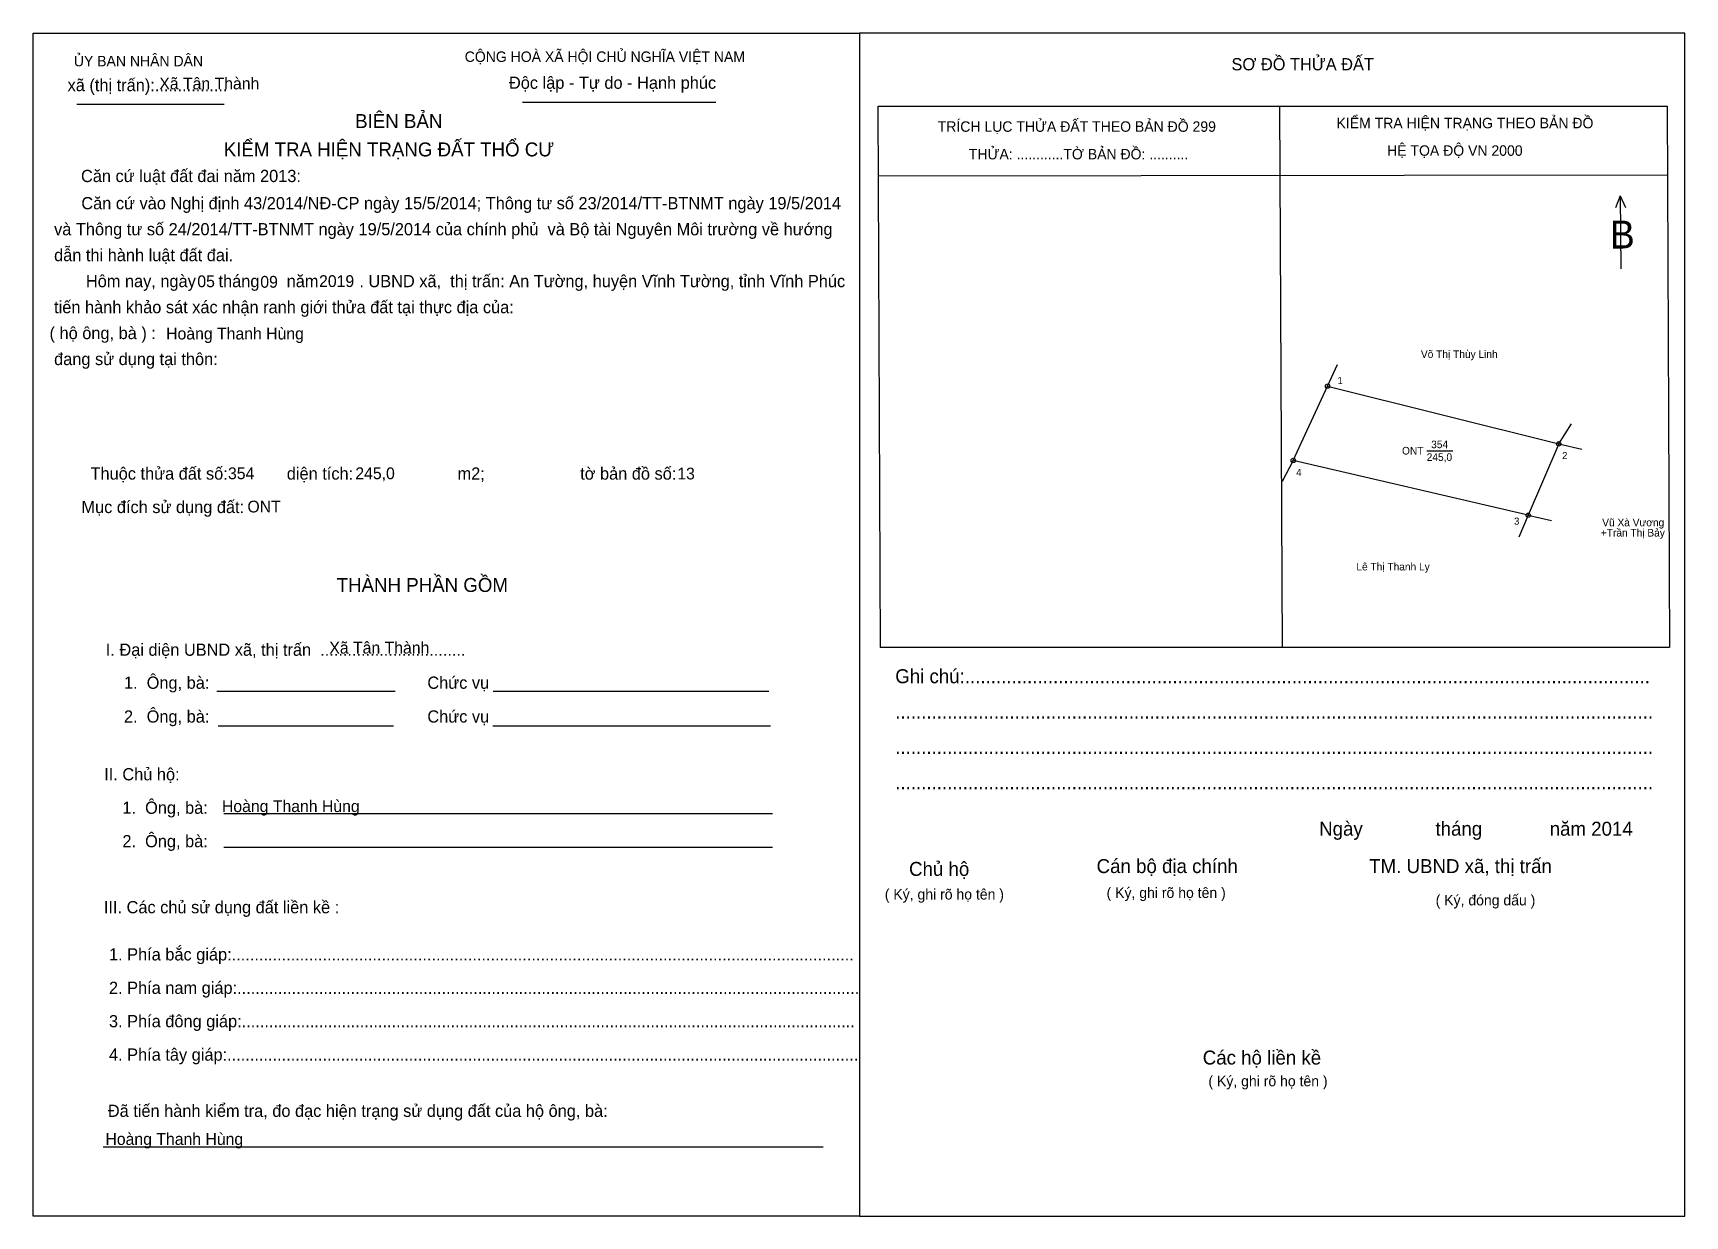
# Model space of a CAD drawing. Extents: x 540454 to 540643, y 1835180 to 1835315.
import ezdxf

# ---------------------------------------------------------------- set-up
doc = ezdxf.new("R2010")
doc.units = 0
for name, color, linetype in [('bbhtNoiDung', 7, 'Continuous'), ('bbhtTemplate', 7, 'Continuous'), ('CanhThua', 7, 'Continuous'), ('MocDinhThua', 7, 'Continuous'), ('NhanDiaChinhThua', 7, 'Continuous'), ('NhanTuCan', 7, 'Continuous'), ('RauThua', 7, 'Continuous'), ('SoHieuDinhThua', 7, 'Continuous')]:
    doc.layers.add(name, color=color, linetype=linetype)

msp = doc.modelspace()

# ---------------------------------------------------------------- linework, layer by layer
at = {"layer": 'bbhtTemplate'}
for p, q in [((540459.18, 1835306.67), (540476.02, 1835306.67)), ((540510.06, 1835306.89), (540532.15, 1835306.89)), ((540596.5, 1835306.44), (540596.81, 1835244.61)), ((540550.69, 1835298.49), (540640.77, 1835298.58)), ((540635.39, 1835296.2), (540634.85, 1835294.81)), ((540635.39, 1835296.2), (540636.01, 1835294.85)), ((540635.39, 1835296.2), (540635.48, 1835287.85)), ((540475.16, 1835239.62), (540495.55, 1835239.62)), ((540506.73, 1835239.62), (540538.21, 1835239.62)), ((540475.34, 1835235.67), (540495.33, 1835235.67)), ((540506.69, 1835235.67), (540538.39, 1835235.67)), ((540475.97, 1835225.66), (540538.61, 1835225.66)), ((540475.97, 1835221.79), (540538.61, 1835221.79)), ((540462.19, 1835187.58), (540544.41, 1835187.58))]:
    msp.add_line(p, q, dxfattribs=at)
for points in [[(540454.19, 1835179.67), (540454.19, 1835314.79), (540548.54, 1835314.79), (540548.54, 1835179.67)], [(540642.79, 1835179.67), (540642.79, 1835314.79), (540548.54, 1835314.79), (540548.54, 1835179.67)]]:
    msp.add_lwpolyline(points, close=True, dxfattribs=at)
for points in [[(540550.96, 1835244.61), (540550.69, 1835306.44), (540640.77, 1835306.44), (540641.04, 1835244.61)], [(540641, 1835244.61), (540550.92, 1835244.61)]]:
    msp.add_lwpolyline(points, dxfattribs=at)
at = {"layer": 'CanhThua'}
for p, q in [((540598.07, 1835265.97), (540601.99, 1835274.46)), ((540601.99, 1835274.46), (540628.38, 1835267.86)), ((540628.38, 1835267.86), (540624.91, 1835259.71)), ((540624.91, 1835259.71), (540598.07, 1835265.97))]:
    msp.add_line(p, q, dxfattribs=at)
at = {"layer": 'MocDinhThua'}
for centre in [(540601.99, 1835274.46), (540628.38, 1835267.86), (540598.07, 1835265.97), (540624.91, 1835259.71)]:
    msp.add_circle(centre, 0.25, dxfattribs=at)
at = {"layer": 'NhanDiaChinhThua'}
msp.add_line((540613.31, 1835267.08), (540616.28, 1835267.08), dxfattribs=at)
at = {"layer": 'RauThua'}
for p, q in [((540601.99, 1835274.46), (540603.12, 1835276.92)), ((540628.38, 1835267.86), (540629.83, 1835270.15)), ((540628.38, 1835267.86), (540631.01, 1835267.25)), ((540598.07, 1835265.97), (540596.81, 1835263.57)), ((540624.91, 1835259.71), (540623.84, 1835257.22)), ((540624.91, 1835259.71), (540627.55, 1835259.11))]:
    msp.add_line(p, q, dxfattribs=at)

# ---------------------------------------------------------------- texts
at = {"layer": 'bbhtNoiDung'}
for s, height, p in [('Xã Tân Thành', 1.3472, (540468.61, 1835308.36)), ('05', 1.347, (540472.95, 1835285.76)), ('09', 1.347, (540480.14, 1835285.7)), ('2019', 1.347, (540486.85, 1835285.78)), ('Hoàng Thanh Hùng', 1.3472, (540469.39, 1835279.79)), ('354', 1.347, (540476.45, 1835263.83)), ('245,0', 1.347, (540490.99, 1835263.83)), ('13', 1.347, (540527.75, 1835263.8)), ('ONT', 1.347, (540478.67, 1835260.03)), ('Xã Tân Thành', 1.3472, (540488.02, 1835243.91)), ('Hoàng Thanh Hùng', 1.3472, (540475.76, 1835225.81)), ('Hoàng Thanh Hùng', 1.3472, (540462.46, 1835187.79))]:
    msp.add_text(s, height=height, dxfattribs=at).set_placement(p)
at = {"layer": 'bbhtTemplate'}
for s, height, p in [('CỘNG HOÀ XÃ HỘI CHỦ NGHĨA VIỆT NAM', 1.1963, (540503.48, 1835311.49)), ('ỦY BAN NHÂN DÂN', 1.1963, (540458.85, 1835310.99)), ('SƠ ĐỒ THỬA ĐẤT', 1.3956, (540591.02, 1835310.53)), ('xã (thị trấn):................', 1.3956, (540458.14, 1835308.15)), ('Độc lập - Tự do - Hạnh phúc', 1.3956, (540508.53, 1835308.42)), ('BIÊN BẢN', 1.595, (540490.97, 1835303.94)), ('TRÍCH LỤC THỬA ĐẤT THEO BẢN ĐỒ 299', 1.1963, (540557.48, 1835303.51)), ('KIỂM TRA HIỆN TRẠNG THEO BẢN ĐỒ', 1.1963, (540603.01, 1835303.91)), ('KIỂM TRA HIỆN TRẠNG ĐẤT THỔ CƯ', 1.5951, (540475.97, 1835300.7)), ('        THỬA: ............TỜ BẢN ĐỒ: ..........', 1.1963, (540557.48, 1835300.36)), ('             HỆ TỌA ĐỘ VN 2000', 1.1963, (540603.01, 1835300.77)), ('Căn cứ luật đất đai năm 2013:', 1.3956, (540459.67, 1835297.77)), ('       Căn cứ vào Nghị định 43/2014/NĐ-CP ngày 15/5/2014; Thông tư số 23/2014/TT-BTNMT ngày 19/5/2014', 1.39557, (540456.08, 1835294.66)), (' và Thông tư số 24/2014/TT-BTNMT ngày 19/5/2014 của chính phủ  và Bộ tài Nguyên Môi trường về hướng', 1.3956, (540456.08, 1835291.69)), ('B', 3.19, (540634.22, 1835290.18)), (' dẫn thi hành luật đất đai.', 1.3956, (540456.08, 1835288.73)), ('        Hôm nay, ngày     tháng      năm         . UBND xã,  thị trấn: An Tường, huyện Vĩnh Tường, tỉnh Vĩnh Phúc', 1.39557, (540456.08, 1835285.76)), (' tiến hành khảo sát xác nhận ranh giới thửa đất tại thực địa của:', 1.3956, (540456.08, 1835282.79)), ('( hộ ông, bà ) :', 1.3956, (540456.08, 1835279.83)), (' đang sử dụng tại thôn:', 1.3956, (540456.08, 1835276.86)), ('  Thuộc thửa đất số:             diện tích:                       m2;                     tờ bản đồ số:', 1.39557, (540459.72, 1835263.78)), ('Mục đích sử dụng đất:', 1.3956, (540459.72, 1835259.96)), ('THÀNH PHẦN GỒM', 1.5951, (540488.86, 1835250.95)), ('I. Đại diện UBND xã, thị trấn  ................................', 1.3956, (540462.5, 1835243.66)), ('    1.  Ông, bà:                                                Chức vụ', 1.3956, (540462.5, 1835239.89)), ('Ghi chú:....................................................................................................................................', 1.59511, (540552.63, 1835240.53)), ('    2.  Ông, bà:                                                Chức vụ', 1.3956, (540462.5, 1835236.03)), ('..................................................................................................................................................', 1.59511, (540552.63, 1835236.49)), ('..................................................................................................................................................', 1.59511, (540552.63, 1835232.45)), ('II. Chủ hộ:', 1.3956, (540462.32, 1835229.43)), ('..................................................................................................................................................', 1.59511, (540552.63, 1835228.41)), ('    1.  Ông, bà:', 1.3956, (540462.32, 1835225.61)), ('Ngày              tháng             năm 2014', 1.5951, (540601.03, 1835223.11)), ('    2.  Ông, bà:', 1.3956, (540462.32, 1835221.79)), ('Chủ hộ', 1.595, (540554.21, 1835218.52)), ('Cán bộ địa chính', 1.5951, (540575.62, 1835218.84)), ('TM. UBND xã, thị trấn', 1.5951, (540606.74, 1835218.84)), ('( Ký, ghi rõ họ tên )', 1.1963, (540551.44, 1835215.82)), ('( Ký, ghi rõ họ tên )', 1.1963, (540576.76, 1835216)), ('( Ký, đóng dấu )', 1.1963, (540614.33, 1835215.15)), ('III. Các chủ sử dụng đất liền kề :', 1.3956, (540462.28, 1835214.25)), ('    1. Phía bắc giáp:.........................................................................................................................................', 1.39557, (540460.79, 1835208.86)), ('    2. Phía nam giáp:.........................................................................................................................................', 1.39557, (540460.79, 1835205.04)), ('    3. Phía đông giáp:.......................................................................................................................................', 1.39557, (540460.79, 1835201.23)), ('    4. Phía tây giáp:...........................................................................................................................................', 1.39557, (540460.79, 1835197.41)), ('Các hộ liền kề', 1.5951, (540587.74, 1835196.97)), ('( Ký, ghi rõ họ tên )', 1.1963, (540588.39, 1835194.49)), ('    Đã tiến hành kiểm tra, đo đạc hiện trạng sử dụng đất của hộ ông, bà:', 1.3956, (540460.66, 1835190.99))]:
    msp.add_text(s, height=height, dxfattribs=at).set_placement(p)
at = {"layer": 'NhanDiaChinhThua'}
for s, p in [('ONT', (540610.49, 1835266.65)), ('354', (540613.82, 1835267.37)), ('245,0', (540613.31, 1835265.92))]:
    msp.add_text(s, height=0.867, dxfattribs=at).set_placement(p)
at = {"layer": 'NhanTuCan'}
for s, p in [('Võ Thị Thùy Linh', (540612.65, 1835277.68)), ('+Trần Thị Bảy', (540633.19, 1835257.28)), ('Vũ Xà Vương', (540633.35, 1835258.45)), ('Lê Thị Thanh Ly', (540605.28, 1835253.41))]:
    msp.add_text(s, height=0.8667, dxfattribs=at).set_placement(p)
at = {"layer": 'SoHieuDinhThua'}
for s, p in [('1', (540603.13, 1835274.7)), ('2', (540628.77, 1835266.12)), ('4', (540598.41, 1835264.2)), ('3', (540623.28, 1835258.63))]:
    msp.add_text(s, height=0.813, dxfattribs=at).set_placement(p)

doc.saveas('drawing.dxf')
